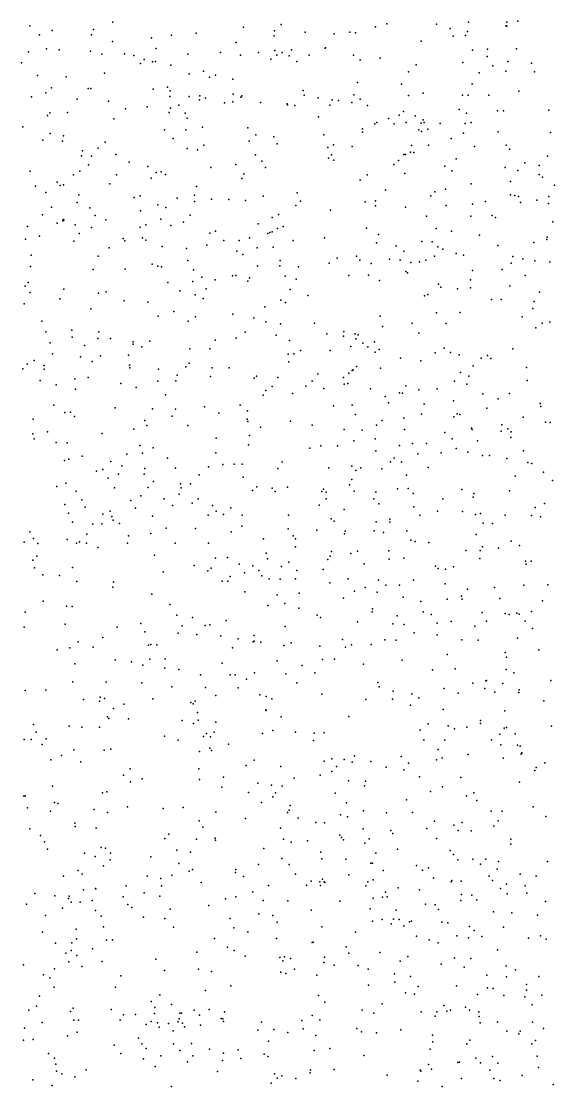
# Model space of a CAD drawing. Extents: x 2 to 99999, y 0 to 49999.
# Drawn here: x 31252 to 37499, y 7 to 12500 of the extents above; entities that cross this region are included whole.
import ezdxf

# ---------------------------------------------------------------- set-up
doc = ezdxf.new("R2010")
doc.units = 0
doc.header["$MEASUREMENT"] = 0
doc.layers.add('points', color=50, linetype='Continuous')

msp = doc.modelspace()

# ---------------------------------------------------------------- linework, layer by layer
at = {"layer": 'points', "color": 3}
for p in [(37068, 12500, 85), (31353, 12447, 62), (31612, 12392, 67), (32096, 12404, 96), (32322, 12489, 4), (33854, 12430, 22), (34218, 12386, 27), (34297, 12462, 2), (34577, 12374, 97), (35098, 12373, 44), (35400, 12436, 91), (35535, 12471, 81), (36114, 12466, 12), (36274, 12415, 39), (36478, 12379, 19), (36488, 12491, 11), (36927, 12446, 43), (36937, 12489, 91), (36937, 12443, 12), (31463, 12340, 78), (32072, 12340, 62), (32319, 12262, 27), (32777, 12306, 84), (33010, 12337, 3), (33301, 12359, 70), (33770, 12251, 85), (34215, 12331, 100), (34917, 12351, 13), (35166, 12365, 12), (35937, 12268, 57), (36312, 12324, 29), (36456, 12334, 57), (31335, 12140, 52), (31548, 12177, 5), (31693, 12166, 12), (32063, 12151, 76), (32461, 12120, 70), (32833, 12181, 53), (33584, 12134, 32), (34028, 12132, 44), (34222, 12156, 47), (34306, 12133, 65), (34417, 12165, 33), (34809, 12186, 3), (34814, 12188, 22), (36535, 12160, 66), (36713, 12171, 36), (37053, 12178, 22), (31252, 12011, 84), (32194, 12115, 93), (32569, 12100, 15), (32647, 12006, 29), (32690, 12052, 40), (32790, 12024, 73), (32823, 12027, 83), (33204, 12115, 39), (33820, 12101, 36), (34174, 12057, 13), (34244, 12101, 23), (34390, 12096, 58), (34477, 12028, 91), (34623, 12103, 12), (35141, 12103, 37), (35219, 12049, 37), (35457, 12067, 76), (36424, 12017, 21), (36708, 12087, 36), (36949, 12029, 27), (37226, 12008, 34), (32226, 11892, 92), (33002, 11984, 78), (33218, 11883, 68), (33384, 11916, 94), (35787, 11906, 89), (35878, 11991, 91), (36616, 11897, 87), (36776, 11977, 40), (36927, 11916, 84), (37263, 11906, 67), (31443, 11866, 47), (31777, 11848, 78), (33455, 11845, 36), (33528, 11868, 10), (33730, 11820, 99), (35191, 11781, 55), (35706, 11762, 75), (36533, 11767, 15), (31537, 11661, 11), (31607, 11720, 24), (32035, 11713, 80), (32066, 11713, 44), (32796, 11703, 56), (32962, 11726, 79), (32997, 11685, 66), (33344, 11625, 16), (33734, 11647, 49), (33834, 11627, 30), (34555, 11690, 20), (34563, 11634, 65), (35146, 11636, 80), (35786, 11628, 74), (35959, 11657, 22), (36420, 11634, 69), (36487, 11635, 15), (36727, 11634, 5), (37081, 11681, 67), (31369, 11614, 62), (31904, 11588, 44), (32273, 11563, 18), (32725, 11498, 86), (32993, 11616, 92), (33097, 11516, 99), (33216, 11617, 67), (33338, 11579, 72), (33408, 11598, 80), (33633, 11544, 53), (33731, 11555, 75), (33824, 11611, 57), (34055, 11547, 64), (34364, 11532, 11), (34371, 11522, 99), (34457, 11513, 40), (34727, 11602, 65), (34865, 11515, 88), (34892, 11577, 10), (34967, 11569, 64), (35124, 11547, 20), (35222, 11588, 2), (35305, 11511, 59), (31560, 11394, 95), (31587, 11425, 5), (31791, 11432, 79), (32471, 11473, 72), (32984, 11430, 17), (32998, 11480, 38), (33170, 11422, 35), (34734, 11381, 97), (35677, 11400, 32), (35728, 11441, 18), (35867, 11390, 7), (36381, 11467, 84), (36465, 11423, 81), (36829, 11451, 42), (36900, 11448, 53), (37429, 11456, 92), (31270, 11264, 58), (32337, 11355, 3), (33196, 11363, 45), (33375, 11257, 40), (33905, 11250, 14), (35391, 11299, 72), (35416, 11314, 71), (35553, 11358, 34), (35620, 11299, 37), (35759, 11312, 52), (35937, 11304, 5), (35959, 11345, 37), (35971, 11311, 5), (36158, 11302, 45), (36451, 11303, 17), (36523, 11314, 49), (31591, 11184, 48), (31746, 11156, 32), (32927, 11226, 65), (33032, 11127, 13), (33179, 11228, 33), (33997, 11170, 61), (34211, 11146, 60), (34794, 11169, 64), (35248, 11240, 94), (35248, 11200, 97), (35908, 11228, 99), (35939, 11207, 97), (36013, 11236, 61), (36288, 11127, 1), (36433, 11189, 51), (36837, 11205, 96), (37449, 11195, 65), (31503, 11104, 12), (31735, 11093, 16), (32151, 11012, 51), (32235, 11081, 91), (33193, 11007, 66), (33388, 11049, 95), (33922, 11093, 42), (34249, 11063, 34), (34843, 11021, 69), (34908, 11050, 81), (35126, 11031, 19), (35821, 11043, 80), (36021, 11046, 63), (36561, 11031, 48), (36931, 11049, 44), (36972, 11000, 76), (31958, 10922, 35), (31968, 10981, 16), (32074, 10919, 60), (32359, 10939, 66), (33315, 10993, 90), (33995, 10933, 58), (34851, 10893, 88), (34884, 10935, 24), (34914, 10872, 82), (35732, 10937, 21), (35752, 10938, 77), (35810, 10966, 8), (35849, 10960, 33), (36347, 10888, 67), (37417, 10920, 53), (32039, 10817, 15), (32513, 10847, 29), (32732, 10798, 63), (33470, 10786, 11), (33764, 10820, 85), (34069, 10859, 49), (34111, 10784, 23), (35614, 10822, 38), (35671, 10866, 66), (36212, 10802, 68), (36296, 10746, 27), (36919, 10786, 97), (37066, 10752, 76), (37151, 10839, 24), (37319, 10810, 21), (31357, 10742, 68), (31861, 10700, 71), (31938, 10741, 71), (32368, 10701, 47), (32772, 10661, 99), (32831, 10727, 36), (32888, 10736, 35), (32941, 10704, 68), (33835, 10655, 70), (33860, 10710, 77), (35221, 10636, 41), (35303, 10698, 45), (35745, 10716, 54), (36982, 10622, 47), (37317, 10702, 77), (37355, 10672, 43), (31416, 10567, 19), (31671, 10613, 43), (31707, 10575, 98), (31745, 10581, 31), (32287, 10595, 39), (33305, 10561, 78), (35518, 10521, 5), (36095, 10498, 41), (36219, 10530, 98), (36520, 10593, 81), (37499, 10577, 86), (31537, 10493, 73), (31906, 10376, 37), (31926, 10464, 2), (32574, 10433, 13), (32642, 10453, 38), (33076, 10425, 65), (33279, 10388, 53), (33280, 10460, 69), (33479, 10415, 76), (33681, 10409, 92), (33878, 10398, 39), (34085, 10450, 69), (34483, 10489, 2), (34522, 10392, 2), (35278, 10384, 69), (35402, 10395, 14), (36048, 10453, 70), (36690, 10388, 59), (36980, 10463, 40), (37032, 10458, 45), (37075, 10446, 41), (37100, 10375, 82), (37291, 10401, 14), (37429, 10446, 89), (31607, 10320, 79), (32054, 10312, 69), (32647, 10277, 65), (32850, 10348, 79), (32946, 10316, 84), (34467, 10338, 18), (34872, 10286, 48), (35401, 10335, 31), (35751, 10321, 41), (36229, 10338, 14), (36535, 10357, 25), (37426, 10364, 48), (31498, 10229, 96), (31673, 10131, 36), (31736, 10161, 53), (31740, 10176, 83), (31750, 10166, 66), (32115, 10221, 68), (32243, 10172, 41), (32885, 10180, 92), (33150, 10145, 83), (33229, 10226, 59), (34025, 10123, 29), (34190, 10199, 28), (34264, 10235, 38), (35997, 10215, 72), (36518, 10214, 81), (36768, 10223, 15), (36806, 10200, 55), (37477, 10147, 10), (31322, 10092, 36), (31884, 10114, 18), (31928, 10011, 9), (32072, 10080, 11), (32643, 10084, 47), (32710, 10114, 15), (33004, 10104, 91), (33458, 10017, 41), (33525, 10037, 41), (34141, 10011, 27), (34163, 10022, 88), (34189, 10029, 49), (34253, 10070, 90), (34317, 10094, 73), (35294, 10074, 54), (35437, 10001, 80), (36112, 10070, 83), (36289, 10040, 92), (31302, 9943, 88), (31464, 9982, 57), (31866, 9921, 31), (32445, 9953, 22), (32464, 9926, 80), (32672, 9961, 37), (32709, 9934, 3), (33423, 9875, 55), (33625, 9930, 75), (33802, 9929, 41), (33924, 9962, 23), (34435, 9928, 20), (34803, 9960, 15), (35411, 9901, 85), (35943, 9918, 30), (36066, 9914, 29), (36619, 9991, 74), (36833, 9872, 15), (37255, 9907, 52), (37406, 9941, 31), (37412, 9969, 10), (31368, 9757, 50), (32153, 9747, 18), (32282, 9844, 86), (32903, 9857, 96), (33188, 9835, 67), (33777, 9804, 22), (33848, 9766, 41), (34013, 9844, 97), (34200, 9852, 96), (35642, 9866, 57), (35732, 9806, 72), (36092, 9745, 85), (36129, 9856, 88), (36188, 9826, 76), (36345, 9776, 49), (36430, 9758, 21), (31358, 9625, 62), (32783, 9653, 20), (32850, 9627, 14), (33202, 9696, 87), (34018, 9634, 65), (34278, 9634, 65), (34282, 9696, 37), (34498, 9621, 34), (34858, 9665, 4), (34951, 9724, 57), (35178, 9744, 69), (35215, 9700, 87), (35351, 9658, 7), (35566, 9709, 17), (35691, 9699, 4), (35816, 9672, 83), (35916, 9680, 25), (35990, 9699, 78), (36989, 9662, 43), (37009, 9741, 36), (37125, 9715, 86), (37265, 9692, 84), (37441, 9681, 97), (32094, 9590, 16), (32467, 9593, 88), (32894, 9619, 78), (33270, 9586, 25), (33366, 9499, 47), (33726, 9513, 59), (33764, 9517, 29), (34342, 9511, 98), (35089, 9517, 77), (35317, 9524, 71), (35757, 9566, 21), (35774, 9552, 72), (36538, 9578, 63), (36883, 9590, 82), (37153, 9517, 57), (31296, 9394, 67), (31330, 9436, 63), (32968, 9437, 52), (33261, 9448, 30), (33521, 9467, 31), (33904, 9454, 38), (33926, 9490, 65), (34473, 9477, 97), (35448, 9462, 4), (36137, 9419, 77), (36167, 9381, 88), (36512, 9467, 74), (36514, 9373, 9), (36973, 9399, 83), (31356, 9318, 83), (31751, 9359, 18), (32155, 9310, 18), (32245, 9329, 60), (33108, 9339, 57), (33287, 9294, 37), (33380, 9248, 59), (33415, 9361, 44), (34399, 9353, 21), (34609, 9285, 17), (35974, 9279, 43), (36014, 9296, 66), (36360, 9363, 7), (37321, 9322, 28), (31286, 9186, 30), (31702, 9244, 23), (32064, 9126, 32), (32455, 9222, 13), (32735, 9207, 95), (34104, 9152, 29), (34291, 9230, 68), (34347, 9203, 26), (36760, 9237, 55), (36874, 9239, 21), (37245, 9133, 82), (37261, 9213, 29), (32856, 9042, 42), (33040, 9097, 76), (33290, 9036, 49), (33730, 9065, 1), (33976, 9024, 36), (35456, 9043, 65), (36114, 9082, 38), (36393, 9083, 75), (37117, 9034, 27), (31493, 8984, 22), (31845, 8878, 84), (33205, 8984, 49), (34114, 8977, 56), (34286, 8953, 88), (34687, 8960, 63), (35484, 8919, 29), (35831, 8958, 17), (36227, 8954, 66), (37280, 8905, 66), (37351, 8959, 90), (37441, 8970, 52), (31537, 8858, 42), (31846, 8796, 50), (32148, 8782, 6), (32160, 8860, 19), (32295, 8781, 76), (32756, 8749, 75), (33522, 8761, 30), (33768, 8783, 80), (33873, 8854, 27), (34237, 8821, 17), (34393, 8758, 75), (34832, 8834, 38), (35025, 8809, 21), (35029, 8862, 11), (35161, 8836, 40), (35170, 8777, 64), (35196, 8823, 46), (35909, 8841, 78), (31591, 8728, 23), (31993, 8699, 25), (32560, 8741, 77), (32562, 8715, 70), (32662, 8682, 10), (33227, 8659, 72), (33459, 8660, 17), (34522, 8639, 75), (34868, 8641, 30), (35110, 8687, 100), (35254, 8725, 12), (35312, 8684, 79), (35390, 8741, 97), (35445, 8651, 61), (36204, 8668, 10), (37009, 8660, 92), (31402, 8524, 28), (31616, 8601, 29), (31945, 8564, 50), (32083, 8512, 78), (32181, 8577, 24), (32507, 8583, 83), (34376, 8595, 84), (34384, 8505, 88), (34445, 8600, 40), (35396, 8619, 81), (35695, 8550, 57), (35930, 8518, 85), (36101, 8611, 44), (36280, 8617, 99), (36381, 8589, 24), (36639, 8551, 78), (36711, 8580, 58), (36750, 8547, 11), (31268, 8425, 98), (31320, 8478, 91), (31519, 8420, 76), (31520, 8463, 23), (32517, 8469, 63), (32523, 8435, 93), (32858, 8421, 55), (33177, 8448, 3), (33218, 8489, 11), (33488, 8436, 48), (33685, 8436, 0), (35090, 8372, 98), (35127, 8404, 1), (35140, 8411, 68), (35179, 8452, 33), (35459, 8431, 34), (36398, 8382, 63), (36544, 8461, 43), (37169, 8441, 5), (31471, 8289, 96), (31878, 8307, 33), (32034, 8323, 5), (32417, 8254, 22), (32851, 8280, 91), (33061, 8285, 97), (33078, 8351, 77), (33468, 8334, 45), (33979, 8313, 1), (34005, 8339, 27), (34258, 8324, 36), (34657, 8281, 64), (34726, 8367, 52), (35027, 8323, 34), (35077, 8254, 66), (36325, 8279, 2), (36495, 8338, 91), (37176, 8287, 81), (31659, 8235, 16), (31887, 8185, 78), (32598, 8207, 26), (32940, 8121, 75), (34114, 8170, 15), (34189, 8217, 64), (34429, 8135, 95), (34585, 8221, 29), (34796, 8195, 40), (35032, 8244, 92), (35343, 8189, 16), (35683, 8143, 6), (35718, 8140, 5), (35756, 8224, 64), (35910, 8180, 30), (36121, 8190, 61), (36472, 8244, 40), (36659, 8130, 73), (36970, 8135, 61), (31634, 7998, 42), (33815, 7997, 57), (34083, 8117, 1), (35126, 7997, 95), (35515, 8099, 44), (35551, 8027, 81), (35969, 8010, 3), (36314, 8049, 50), (36838, 8071, 94), (37329, 8016, 26), (31760, 7914, 61), (31826, 7918, 33), (32350, 7966, 54), (32789, 7955, 72), (33059, 7952, 9), (33398, 7979, 92), (33565, 7905, 13), (33900, 7931, 99), (34907, 7991, 66), (35167, 7889, 98), (35941, 7894, 1), (36356, 7895, 9), (36390, 7888, 86), (36704, 7963, 11), (37336, 7983, 59), (31392, 7834, 85), (31874, 7864, 45), (32699, 7819, 23), (32723, 7760, 55), (33017, 7870, 26), (33201, 7758, 84), (33899, 7834, 39), (33905, 7807, 52), (34406, 7812, 86), (34659, 7765, 14), (35414, 7763, 44), (35480, 7820, 45), (35734, 7844, 32), (36318, 7861, 60), (36881, 7767, 32), (37132, 7859, 79), (37393, 7798, 43), (37446, 7797, 65), (31386, 7662, 24), (31557, 7687, 21), (32199, 7666, 8), (32568, 7715, 57), (33926, 7644, 90), (34054, 7741, 31), (35032, 7714, 94), (35244, 7706, 94), (35741, 7714, 31), (36214, 7676, 62), (36526, 7728, 7), (36534, 7712, 48), (36874, 7694, 11), (36950, 7721, 45), (36990, 7686, 66), (31403, 7602, 41), (31659, 7560, 67), (31787, 7556, 24), (32639, 7525, 85), (32796, 7497, 78), (33535, 7612, 46), (33914, 7532, 94), (34762, 7521, 96), (34954, 7522, 30), (35147, 7579, 69), (35398, 7604, 21), (35681, 7524, 34), (35835, 7549, 14), (35996, 7550, 27), (36299, 7605, 0), (36594, 7581, 67), (36985, 7618, 15), (31963, 7400, 35), (32488, 7423, 59), (32671, 7434, 20), (32962, 7378, 61), (33529, 7441, 57), (34632, 7494, 49), (35404, 7464, 24), (35618, 7378, 21), (35897, 7427, 50), (36170, 7440, 65), (36346, 7490, 60), (36482, 7448, 58), (36653, 7409, 88), (36735, 7410, 20), (36938, 7372, 82), (37134, 7462, 4), (31756, 7348, 75), (31810, 7366, 83), (32301, 7339, 14), (32429, 7285, 40), (32697, 7257, 62), (33056, 7260, 98), (33445, 7277, 60), (33611, 7302, 85), (33743, 7307, 98), (33839, 7306, 3), (34255, 7257, 69), (34309, 7334, 81), (34852, 7262, 37), (35125, 7282, 73), (35229, 7263, 57), (35475, 7250, 29), (35577, 7334, 35), (35704, 7330, 34), (36017, 7268, 19), (37186, 7326, 58), (37233, 7316, 52), (32132, 7225, 18), (32205, 7244, 14), (32269, 7144, 67), (32390, 7191, 51), (32690, 7188, 11), (33333, 7182, 48), (33849, 7155, 64), (35123, 7126, 3), (35170, 7234, 6), (35764, 7179, 17), (37036, 7164, 34), (37370, 7212, 91), (31666, 7044, 43), (31773, 7085, 14), (32342, 7029, 72), (32737, 7034, 31), (32800, 7102, 24), (33117, 7074, 26), (33123, 7030, 90), (33232, 7077, 89), (33958, 6998, 5), (34012, 7039, 44), (34189, 7024, 82), (34368, 7037, 13), (34790, 7013, 62), (35096, 7063, 49), (35657, 7018, 89), (35784, 7023, 65), (36412, 7010, 1), (37473, 7114, 20), (31894, 6990, 68), (31962, 6890, 50), (32536, 6880, 91), (32652, 6935, 28), (32924, 6901, 87), (33099, 6956, 37), (33322, 6899, 68), (34224, 6985, 78), (34771, 6985, 29), (34821, 6978, 34), (34823, 6900, 49), (35151, 6991, 33), (35380, 6899, 58), (35403, 6977, 54), (35843, 6963, 24), (36190, 6900, 1), (36543, 6921, 37), (36552, 6963, 33), (36972, 6995, 72), (31760, 6833, 80), (32000, 6801, 10), (32294, 6757, 74), (32591, 6790, 22), (33021, 6821, 8), (33253, 6851, 33), (33491, 6820, 88), (33535, 6755, 46), (33707, 6794, 35), (34740, 6824, 10), (35033, 6776, 54), (35441, 6840, 65), (35851, 6807, 2), (36128, 6755, 18), (36419, 6753, 37), (37272, 6797, 12), (37381, 6845, 60), (31806, 6732, 87), (31853, 6626, 42), (32207, 6720, 69), (32312, 6692, 29), (32329, 6648, 40), (32788, 6698, 76), (33440, 6708, 43), (33618, 6718, 53), (33837, 6708, 47), (34381, 6709, 67), (34882, 6665, 42), (34915, 6640, 95), (35410, 6629, 51), (35567, 6626, 7), (35570, 6662, 56), (35919, 6710, 69), (36570, 6718, 19), (36631, 6727, 50), (36921, 6707, 27), (37226, 6706, 32), (37334, 6690, 35), (31353, 6512, 90), (32088, 6604, 89), (32193, 6606, 79), (32403, 6609, 3), (32949, 6556, 56), (33290, 6553, 11), (33711, 6514, 98), (33833, 6580, 66), (34378, 6550, 99), (34712, 6531, 62), (35045, 6519, 23), (35385, 6526, 97), (35493, 6506, 65), (35768, 6523, 77), (36663, 6616, 52), (36770, 6610, 65), (31283, 6393, 76), (31394, 6436, 32), (31444, 6377, 51), (31790, 6425, 39), (31899, 6379, 26), (31932, 6394, 70), (32014, 6382, 61), (32018, 6485, 75), (32497, 6379, 68), (32507, 6467, 50), (32769, 6492, 90), (33055, 6381, 18), (33444, 6381, 76), (34088, 6431, 63), (34436, 6468, 2), (34464, 6429, 75), (35038, 6489, 12), (35815, 6416, 57), (35866, 6400, 6), (36027, 6386, 8), (36578, 6480, 80), (36991, 6405, 81), (32149, 6328, 76), (34120, 6261, 23), (34463, 6338, 36), (34886, 6281, 17), (35112, 6257, 13), (35190, 6286, 38), (35556, 6290, 24), (36458, 6293, 7), (36625, 6295, 8), (36654, 6338, 33), (36842, 6322, 16), (37086, 6353, 20), (31385, 6180, 7), (31432, 6228, 92), (32813, 6238, 41), (33527, 6203, 96), (33665, 6213, 12), (33805, 6135, 9), (34135, 6198, 77), (34386, 6157, 32), (34842, 6187, 7), (34868, 6226, 15), (35268, 6137, 40), (35561, 6191, 82), (35733, 6206, 13), (36623, 6202, 32), (37158, 6169, 7), (37165, 6132, 12), (37223, 6170, 94), (31404, 6091, 85), (31503, 6009, 56), (31700, 6001, 4), (31853, 6093, 37), (32913, 6042, 42), (33278, 6120, 39), (33436, 6057, 55), (33474, 6087, 87), (33865, 6031, 61), (33963, 6115, 83), (34035, 6061, 36), (34068, 5998, 62), (34301, 6105, 62), (34477, 6061, 11), (34788, 6071, 46), (36103, 6109, 9), (36135, 6084, 14), (36220, 6077, 39), (36313, 6102, 40), (31903, 5930, 22), (32331, 5921, 18), (33603, 5933, 66), (33669, 5935, 3), (33698, 5988, 48), (34155, 5963, 58), (34284, 5956, 11), (34465, 5962, 68), (34865, 5916, 30), (35081, 5960, 19), (35434, 5945, 17), (35523, 5889, 47), (35681, 5889, 34), (35844, 5945, 97), (36218, 5902, 55), (37137, 5887, 55), (37418, 5891, 82), (32323, 5864, 51), (32782, 5781, 33), (33871, 5809, 93), (34248, 5774, 77), (34506, 5793, 95), (35154, 5816, 53), (35281, 5859, 74), (35419, 5805, 17), (36408, 5757, 25), (36480, 5839, 57), (36795, 5860, 17), (31509, 5698, 30), (31780, 5643, 30), (31848, 5636, 87), (32990, 5660, 34), (34141, 5650, 43), (34339, 5673, 96), (35025, 5735, 64), (35723, 5745, 35), (35933, 5695, 74), (36239, 5722, 11), (36415, 5724, 68), (36856, 5732, 74), (37356, 5703, 17), (31296, 5572, 58), (33072, 5536, 34), (33257, 5507, 78), (34504, 5619, 1), (34718, 5537, 80), (34757, 5510, 59), (35360, 5575, 67), (35367, 5610, 94), (35656, 5529, 3), (35959, 5575, 30), (36053, 5542, 42), (36651, 5567, 38), (36920, 5557, 99), (36965, 5543, 83), (37057, 5559, 15), (37082, 5546, 66), (37226, 5580, 100), (31286, 5395, 94), (31765, 5429, 57), (32375, 5395, 43), (32653, 5437, 17), (33135, 5411, 7), (33405, 5416, 25), (33461, 5422, 34), (33652, 5472, 82), (34342, 5401, 69), (35190, 5457, 73), (35604, 5434, 91), (35735, 5427, 97), (36124, 5442, 72), (36287, 5460, 92), (36563, 5408, 20), (36702, 5467, 58), (37153, 5464, 87), (37240, 5378, 43), (32206, 5273, 49), (32697, 5341, 65), (33090, 5326, 43), (33306, 5309, 50), (33588, 5294, 57), (33790, 5260, 78), (33981, 5298, 2), (35012, 5250, 43), (35852, 5328, 7), (36121, 5305, 29), (37064, 5266, 78), (31673, 5130, 85), (31819, 5154, 24), (31917, 5223, 63), (32095, 5161, 37), (32742, 5184, 96), (32770, 5193, 92), (32840, 5186, 98), (33726, 5154, 44), (33969, 5224, 71), (33981, 5230, 29), (34056, 5221, 9), (34328, 5179, 23), (34414, 5212, 78), (34749, 5171, 61), (35050, 5159, 17), (35119, 5188, 18), (35348, 5190, 94), (35509, 5246, 83), (35644, 5244, 58), (36413, 5246, 61), (36603, 5244, 4), (37312, 5131, 17), (32350, 5012, 1), (32756, 5020, 78), (32937, 5022, 84), (34249, 5001, 93), (34779, 5015, 49), (34921, 5019, 49), (35712, 5008, 63), (36240, 5076, 58), (36918, 5099, 73), (36934, 5042, 96), (31878, 4964, 36), (32542, 4989, 47), (32676, 4951, 26), (32933, 4915, 47), (33098, 4900, 58), (33603, 4974, 13), (34542, 4944, 99), (35259, 4963, 54), (36070, 4896, 47), (36333, 4908, 24), (36930, 4899, 90), (31855, 4753, 99), (32247, 4750, 71), (33351, 4835, 67), (33699, 4836, 14), (33758, 4835, 13), (33890, 4785, 4), (33984, 4861, 8), (34351, 4849, 72), (34688, 4861, 14), (36694, 4767, 41), (36702, 4769, 28), (37022, 4861, 96), (37453, 4771, 74), (31298, 4652, 5), (31537, 4658, 45), (32662, 4744, 70), (33015, 4696, 55), (33409, 4686, 26), (33793, 4682, 5), (34478, 4744, 54), (35428, 4746, 87), (35445, 4696, 11), (35609, 4645, 81), (36204, 4676, 26), (36541, 4740, 75), (36683, 4676, 97), (36799, 4634, 68), (36891, 4733, 96), (37080, 4627, 69), (37085, 4660, 41), (31980, 4547, 43), (32168, 4527, 25), (32174, 4573, 53), (32225, 4558, 61), (32794, 4556, 17), (33237, 4513, 79), (33289, 4527, 31), (33532, 4592, 38), (34044, 4601, 58), (34121, 4584, 97), (34186, 4555, 38), (34771, 4611, 29), (35287, 4546, 52), (35598, 4552, 40), (35826, 4614, 33), (35907, 4568, 85), (36367, 4621, 24), (37372, 4533, 97), (32332, 4441, 66), (32453, 4491, 82), (33263, 4495, 55), (33315, 4393, 62), (34116, 4427, 40), (34120, 4418, 52), (35812, 4481, 47), (36194, 4430, 27), (36917, 4413, 83), (31396, 4253, 88), (32260, 4345, 74), (32278, 4326, 62), (32508, 4320, 87), (33135, 4301, 90), (33269, 4266, 96), (33324, 4306, 57), (33531, 4281, 15), (34294, 4343, 3), (35087, 4348, 67), (36019, 4261, 58), (36629, 4264, 1), (36631, 4302, 0), (31427, 4162, 92), (31813, 4233, 56), (31960, 4223, 95), (32167, 4223, 6), (33422, 4148, 25), (33510, 4164, 43), (34076, 4150, 36), (34196, 4183, 8), (34464, 4163, 30), (34682, 4154, 85), (34801, 4155, 58), (35922, 4186, 84), (36250, 4239, 12), (36326, 4202, 55), (36471, 4221, 88), (36857, 4141, 61), (36908, 4212, 83), (36935, 4217, 16), (37037, 4144, 64), (37461, 4236, 61), (31286, 4079, 77), (31368, 4077, 84), (31496, 4019, 63), (31544, 4084, 93), (32928, 4118, 47), (33089, 4071, 27), (33385, 4113, 64), (33466, 4110, 87), (33677, 4022, 88), (34674, 4065, 73), (35968, 4073, 60), (36212, 4070, 95), (36758, 4075, 26), (36868, 4014, 65), (37065, 4012, 10), (37096, 4001, 3), (31723, 3892, 31), (31866, 3958, 44), (32223, 3953, 95), (32300, 3963, 69), (33337, 3939, 34), (33459, 3975, 22), (33478, 3947, 57), (35154, 3887, 22), (35700, 3879, 4), (36133, 3960, 73), (36485, 3902, 11), (37108, 3906, 14), (37115, 3923, 23), (31597, 3838, 35), (31949, 3816, 16), (33886, 3772, 17), (33981, 3837, 75), (34291, 3762, 52), (34801, 3824, 91), (34888, 3850, 84), (34945, 3760, 4), (35034, 3845, 44), (35126, 3812, 58), (35346, 3820, 79), (35524, 3755, 18), (35787, 3799, 17), (36114, 3838, 26), (36183, 3861, 34), (36896, 3858, 47), (37384, 3805, 76), (32448, 3661, 23), (32527, 3735, 67), (33331, 3734, 17), (33620, 3637, 35), (34752, 3659, 47), (34888, 3701, 86), (35734, 3721, 16), (35916, 3640, 21), (36399, 3632, 20), (37266, 3715, 25), (37281, 3748, 94), (31617, 3531, 1), (32531, 3582, 80), (32669, 3616, 58), (33340, 3610, 87), (33600, 3519, 71), (34023, 3564, 55), (34182, 3543, 9), (34307, 3531, 83), (34449, 3623, 39), (35083, 3595, 93), (35271, 3534, 83), (35284, 3591, 61), (36184, 3521, 69), (37086, 3579, 40), (31280, 3412, 61), (31296, 3418, 7), (32201, 3452, 36), (32254, 3465, 57), (33914, 3457, 43), (34197, 3407, 61), (34228, 3453, 56), (34928, 3449, 32), (36044, 3468, 28), (36468, 3418, 77), (36551, 3453, 63), (31324, 3277, 91), (31639, 3341, 61), (31680, 3326, 30), (32104, 3256, 36), (32494, 3288, 32), (32913, 3269, 91), (33147, 3282, 95), (34065, 3340, 42), (34389, 3249, 55), (34399, 3304, 38), (35059, 3336, 67), (35764, 3370, 7), (36587, 3363, 32), (37249, 3289, 30), (31595, 3238, 52), (32261, 3220, 1), (33333, 3125, 30), (33531, 3224, 94), (33878, 3152, 15), (34371, 3222, 44), (34494, 3154, 36), (34989, 3194, 77), (35073, 3172, 39), (35259, 3242, 25), (35530, 3216, 94), (35834, 3223, 71), (36756, 3238, 77), (36837, 3126, 34), (36886, 3237, 83), (37397, 3174, 42), (31351, 3031, 48), (31877, 3095, 97), (31882, 3057, 0), (32129, 3040, 17), (33378, 3050, 21), (34289, 3037, 83), (34702, 3106, 75), (34803, 3102, 62), (35255, 3030, 14), (35579, 3010, 64), (36003, 3036, 14), (36091, 3119, 47), (36318, 3072, 91), (36369, 3012, 78), (36415, 3106, 53), (36522, 3005, 54), (36787, 3062, 61), (31477, 2954, 51), (31524, 2877, 13), (32931, 2915, 8), (32980, 2966, 80), (33302, 2909, 6), (33521, 2922, 54), (33528, 2899, 85), (34321, 2910, 77), (34605, 2888, 51), (34983, 2956, 65), (35001, 2928, 39), (35024, 2903, 67), (35326, 2912, 33), (35605, 2976, 64), (36116, 2915, 18), (36984, 2910, 76), (31557, 2791, 56), (32185, 2812, 34), (32238, 2803, 0), (33075, 2781, 17), (33234, 2758, 12), (34094, 2800, 3), (34412, 2873, 42), (34761, 2756, 53), (35276, 2863, 52), (35659, 2792, 21), (36274, 2775, 87), (36984, 2852, 2), (31991, 2746, 40), (32116, 2707, 61), (32292, 2666, 96), (32297, 2743, 13), (32767, 2703, 100), (33097, 2624, 32), (34303, 2681, 41), (34772, 2677, 62), (35053, 2673, 74), (35345, 2628, 31), (35364, 2629, 51), (35404, 2746, 45), (36316, 2731, 70), (36365, 2667, 70), (36542, 2674, 66), (36694, 2676, 51), (36840, 2646, 63), (37417, 2646, 19), (31919, 2543, 72), (31964, 2500, 85), (32215, 2596, 40), (33217, 2532, 25), (33256, 2552, 87), (33761, 2520, 26), (33764, 2552, 55), (34028, 2611, 33), (34391, 2611, 59), (35489, 2543, 46), (35880, 2600, 31), (35951, 2545, 67), (36023, 2572, 59), (36630, 2614, 94), (36827, 2558, 58), (31745, 2475, 41), (32725, 2475, 66), (32884, 2446, 50), (33016, 2487, 61), (33360, 2402, 64), (33856, 2472, 92), (34462, 2497, 26), (34648, 2415, 85), (34747, 2408, 58), (34780, 2439, 17), (34799, 2409, 96), (34807, 2402, 44), (35087, 2490, 54), (35312, 2409, 36), (35375, 2433, 23), (36078, 2451, 36), (36286, 2409, 15), (36294, 2423, 71), (36405, 2417, 95), (36732, 2477, 83), (36771, 2425, 19), (36936, 2380, 79), (37095, 2497, 56), (37283, 2477, 34), (31411, 2272, 38), (31980, 2316, 48), (32120, 2329, 69), (32125, 2328, 36), (32479, 2362, 79), (32691, 2281, 50), (32894, 2362, 33), (33964, 2292, 36), (34147, 2365, 59), (34593, 2368, 95), (34756, 2366, 6), (35286, 2361, 63), (35519, 2287, 98), (35667, 2337, 78), (35917, 2316, 73), (36407, 2261, 26), (36529, 2253, 39), (36866, 2330, 2), (36944, 2268, 72), (37153, 2362, 23), (37174, 2274, 59), (31313, 2146, 20), (31644, 2244, 71), (31804, 2212, 17), (31812, 2240, 5), (31836, 2170, 9), (31939, 2170, 40), (32081, 2191, 11), (32446, 2232, 97), (32501, 2144, 33), (32875, 2242, 75), (33449, 2130, 0), (33642, 2208, 28), (33765, 2233, 98), (34085, 2189, 84), (34372, 2187, 99), (34981, 2182, 92), (35374, 2216, 23), (35484, 2229, 91), (35536, 2232, 96), (35986, 2148, 21), (36101, 2140, 79), (36400, 2188, 88), (36587, 2198, 89), (37391, 2180, 9), (31535, 2015, 89), (31734, 2100, 37), (32120, 2072, 45), (32186, 2008, 93), (32547, 2108, 5), (32997, 2088, 83), (34035, 2035, 32), (34199, 2013, 56), (34648, 2078, 8), (35339, 2093, 6), (35643, 2077, 11), (36140, 2085, 34), (36784, 2056, 43), (36997, 2045, 87), (37298, 2018, 32), (32214, 1881, 83), (32681, 1994, 17), (32934, 1977, 14), (33034, 1876, 77), (33698, 1978, 66), (34248, 1934, 69), (34773, 1880, 5), (35366, 1946, 59), (35480, 1967, 43), (35583, 1917, 35), (35613, 1972, 5), (35679, 1966, 8), (35734, 1893, 99), (35797, 1941, 30), (35821, 1948, 71), (36177, 1935, 28), (36248, 1929, 23), (36503, 1884, 65), (36898, 1879, 4), (31501, 1820, 40), (31893, 1854, 27), (33740, 1868, 28), (33905, 1821, 94), (35166, 1818, 70), (35882, 1772, 57), (36353, 1777, 87), (36489, 1751, 36), (36556, 1840, 48), (36647, 1767, 60), (37193, 1749, 45), (37335, 1775, 31), (31653, 1691, 55), (31845, 1693, 48), (31899, 1741, 53), (32249, 1725, 18), (32318, 1727, 66), (33513, 1744, 28), (33667, 1644, 3), (34240, 1746, 51), (34660, 1699, 93), (34671, 1700, 55), (35055, 1648, 57), (36029, 1730, 3), (36135, 1693, 30), (37399, 1738, 30), (31773, 1572, 1), (31835, 1602, 36), (31901, 1545, 32), (32087, 1623, 26), (32828, 1503, 95), (33309, 1585, 77), (33744, 1604, 75), (33875, 1539, 42), (34279, 1521, 36), (34334, 1528, 70), (34406, 1508, 41), (34804, 1527, 3), (35090, 1574, 85), (35450, 1581, 65), (35778, 1532, 58), (36327, 1512, 47), (36518, 1511, 15), (36830, 1610, 55), (31276, 1435, 16), (31642, 1388, 57), (31807, 1472, 47), (31961, 1417, 82), (32199, 1474, 19), (33329, 1385, 3), (34313, 1482, 42), (34451, 1383, 41), (34797, 1463, 67), (34918, 1433, 71), (35196, 1429, 24), (35315, 1386, 72), (35691, 1477, 73), (36170, 1442, 33), (36440, 1407, 14), (36933, 1422, 33), (37041, 1377, 27), (31512, 1319, 91), (31584, 1283, 51), (32417, 1307, 52), (32929, 1368, 13), (33478, 1356, 24), (34292, 1349, 56), (34351, 1335, 57), (34713, 1314, 73), (35623, 1328, 79), (35810, 1299, 0), (36705, 1313, 42), (36936, 1293, 12), (37314, 1298, 33), (31636, 1172, 56), (32355, 1173, 98), (33409, 1134, 73), (33704, 1188, 17), (35317, 1199, 87), (35626, 1232, 37), (35899, 1182, 98), (36349, 1188, 63), (36712, 1166, 25), (36777, 1158, 82), (37169, 1203, 99), (37169, 1138, 31), (31465, 1069, 62), (32772, 1006, 94), (32873, 1085, 83), (34731, 1075, 60), (35750, 1107, 79), (35858, 1093, 75), (36597, 1087, 27), (36905, 1076, 69), (37151, 1060, 1), (37350, 1079, 26), (31341, 903, 69), (31430, 950, 51), (31827, 888, 99), (31860, 927, 15), (32305, 911, 46), (32815, 935, 88), (33011, 971, 52), (33275, 902, 52), (33451, 913, 2), (33631, 884, 37), (34805, 996, 21), (35245, 903, 81), (35477, 977, 81), (35937, 886, 42), (36120, 883, 83), (36202, 958, 72), (36236, 891, 6), (36279, 903, 78), (36453, 941, 34), (36500, 905, 59), (36611, 885, 81), (37236, 968, 66), (31494, 758, 75), (31868, 786, 68), (31923, 786, 35), (32409, 788, 14), (32447, 851, 78), (32589, 852, 33), (32774, 772, 93), (32811, 866, 7), (32848, 754, 31), (33089, 767, 11), (33100, 803, 28), (33110, 867, 12), (33128, 869, 37), (33140, 751, 76), (33337, 845, 71), (33594, 808, 35), (33613, 802, 12), (33620, 771, 79), (34065, 765, 86), (34536, 782, 30), (34660, 841, 61), (34748, 789, 88), (35379, 868, 48), (36100, 832, 83), (36615, 828, 16), (36627, 754, 13), (36831, 762, 84), (37241, 762, 62), (31287, 693, 67), (31906, 645, 91), (32715, 736, 52), (32868, 706, 75), (32974, 747, 67), (33031, 661, 24), (33164, 709, 20), (33350, 728, 36), (34024, 668, 71), (34210, 678, 88), (34373, 641, 25), (34553, 686, 41), (35183, 688, 81), (35235, 650, 64), (35412, 640, 59), (35699, 675, 89), (36938, 656, 85), (37081, 627, 72), (37096, 657, 84), (37368, 689, 48), (31279, 554, 1), (31392, 560, 64), (31793, 602, 77), (32623, 575, 52), (32663, 508, 42), (33036, 510, 12), (33247, 512, 10), (34147, 541, 35), (34700, 608, 58), (36070, 609, 72), (36072, 534, 70), (36472, 508, 85), (36506, 551, 39), (37231, 511, 52), (37273, 547, 43), (31570, 395, 27), (32338, 494, 5), (32418, 395, 39), (32715, 454, 6), (33109, 432, 47), (33454, 447, 19), (33619, 400, 75), (33791, 440, 93), (34097, 387, 69), (34682, 432, 19), (34867, 453, 22), (36042, 445, 73), (31641, 342, 91), (31654, 270, 30), (32683, 333, 58), (32887, 370, 7), (33198, 297, 21), (33260, 370, 93), (33608, 314, 73), (33824, 339, 3), (34142, 361, 47), (35262, 372, 51), (36023, 266, 11), (36365, 289, 81), (36384, 293, 59), (36577, 340, 31), (36629, 288, 8), (36771, 360, 75), (36832, 282, 84), (37294, 364, 89), (31665, 188, 71), (31726, 159, 49), (32011, 203, 22), (32818, 243, 60), (33550, 185, 40), (34218, 157, 54), (34302, 133, 71), (34635, 171, 20), (34640, 202, 4), (34918, 207, 79), (35537, 140, 81), (35922, 202, 46), (35933, 189, 68), (36058, 214, 81), (36740, 199, 10), (37119, 139, 86), (37308, 231, 86), (31385, 87, 45), (31611, 21, 97), (31879, 122, 82), (33009, 7, 52), (34177, 47, 50), (34248, 108, 23), (34468, 101, 18), (35895, 70, 99), (36183, 9, 12), (36408, 102, 65), (36787, 104, 87), (36859, 78, 14), (37481, 31, 79)]:
    msp.add_point(p, dxfattribs=at)

doc.saveas('drawing.dxf')
